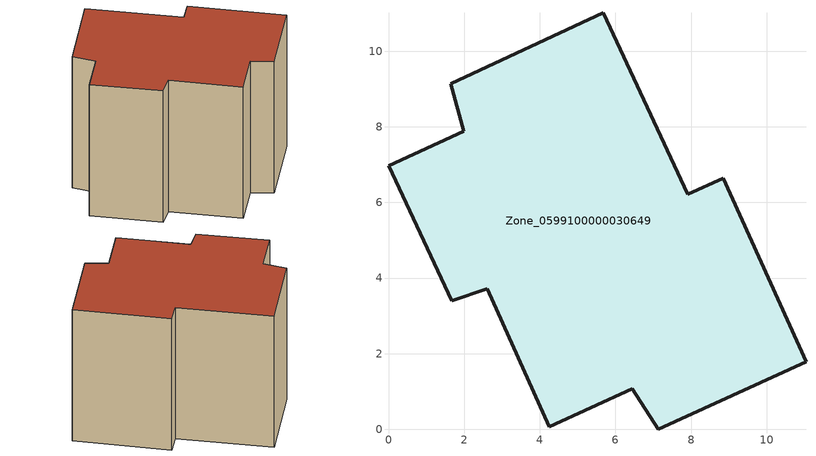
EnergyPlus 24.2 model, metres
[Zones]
Zone_0599100000030649
 floor ground (C_G): 8.85,6.64 11.04,1.79 7.13,0 6.44,1.07 4.25,0.07 2.61,3.72 1.67,3.4 0,6.97 1.99,7.88 1.64,9.14 5.68,11.02 7.91,6.22 z0
 wall outside (C_F): 1.67,3.4 2.61,3.72 4.25,0.07 6.44,1.07 7.13,0 11.04,1.79 8.85,6.64 7.91,6.22 5.68,11.02 1.64,9.14 1.99,7.88 0,6.97 1.67,3.4 z0:8.44
 roof outside (C_R): 1.99,7.88 0,6.97 1.67,3.4 2.61,3.72 4.25,0.07 6.44,1.07 7.13,0 11.04,1.79 8.85,6.64 7.91,6.22 5.68,11.02 1.64,9.14 z8.44
[BUILDING]
Pand.0599100000030649: North Axis=0; Terrain=City; Loads Convergence Tolerance Value=0.04; Temperature Convergence Tolerance Value=0.4; Solar Distribution=FullExterior; Maximum Number of Warmup Days=25; Minimum Number of Warmup Days=1
[Site:Location]
Rotterdam.The.Hague.AP_ZH_NLD Design_Conditions: Latitude=51.96; Longitude=4.45; Time Zone=1; Elevation=-4.5
[SITE:GROUNDTEMPERATURE:BUILDINGSURFACE]
18, 18, 18, 18, 18, 18, 18, 18, 18, 18, 18, 18
[MATERIAL] Thermal Absorptance=0.9; Solar Absorptance=0.7; Visible Absorptance=0.7
Name | Roughness | Thickness | Conductivity | Density | Specific Heat
G.TI.1946-1964 | MediumSmooth | 0.15 | 1 | 540 | 1210
F.TI.1946-1964 | Rough | 0.3 | 0.857143 | 1920 | 840
R.TI.1946-1964 | MediumRough | 0.2 | 0.277778 | 1500 | 1000
[CONSTRUCTION]
C_G: G.TI.1946-1964
C_F: F.TI.1946-1964
C_R: R.TI.1946-1964
[ZONE]
Zone_0599100000030649: Type=1; Multiplier=1; Ceiling Height=Autocalculate; Volume=Autocalculate; Floor Area=autocalculate; Part of Total Floor Area=Yes
[ZONEINFILTRATION:DESIGNFLOWRATE]
Infil_Zone_0599100000030649: Zone or ZoneList or Space or SpaceList=Zone_0599100000030649; Schedule=AlwaysOn; Design Flow Rate Calculation Method=Flow/Area; Flow Rate per Floor Area=0.003; Constant Term Coefficient=1; Temperature Term Coefficient=0; Velocity Term Coefficient=0; Velocity Squared Term Coefficient=0
[HVACTEMPLATE:ZONE:IDEALLOADSAIRSYSTEM]
Zone_0599100000030649: Maximum Heating Supply Air Temperature=50; Minimum Cooling Supply Air Temperature=13; Maximum Heating Supply Air Humidity Ratio=0.0156; Minimum Cooling Supply Air Humidity Ratio=0.0077; Heating Limit=NoLimit; Cooling Limit=NoLimit; Dehumidification Control Type=ConstantSensibleHeatRatio; Cooling Sensible Heat Ratio=0.7; Dehumidification Setpoint=60; Humidification Control Type=None; Humidification Setpoint=30; Outdoor Air Method=None; Outdoor Air Flow Rate per Person=0.00944; Outdoor Air Flow Rate per Zone Floor Area=0; Outdoor Air Flow Rate per Zone=0; Demand Controlled Ventilation Type=None; Outdoor Air Economizer Type=NoEconomizer; Heat Recovery Type=None; Sensible Heat Recovery Effectiveness=0.7; Latent Heat Recovery Effectiveness=0.65
[ZONECONTROL:THERMOSTAT]
ThermostatControl_Zone_0599100000030649: Zone or ZoneList=Zone_0599100000030649; Control Type Schedule=DualSetpointControlType; Control 1=Thermostat_Zone_0599100000030649; Temperature Difference Between Cutout And Setpoint=0
[THERMOSTATSETPOINT:DUALSETPOINT]
Thermostat_Zone_0599100000030649: Heating Setpoint Temperature Schedule=HeatingSetpoint_Zone_0599100000030649; Cooling Setpoint Temperature Schedule=CoolingSetpoint_Zone_0599100000030649
[SCHEDULE:COMPACT]
HeatingSetpoint_Zone_0599100000030649: Through: 12/31, For: AllDays, Until: 24:00, 21
CoolingSetpoint_Zone_0599100000030649: Through: 12/31, For: AllDays, Until: 24:00, 24
DualSetpointControlType: Through: 12/31, For: AllDays, Until: 24:00, 4
AlwaysOn: Through: 12/31, For: AllDays, Until: 24:00, 1
